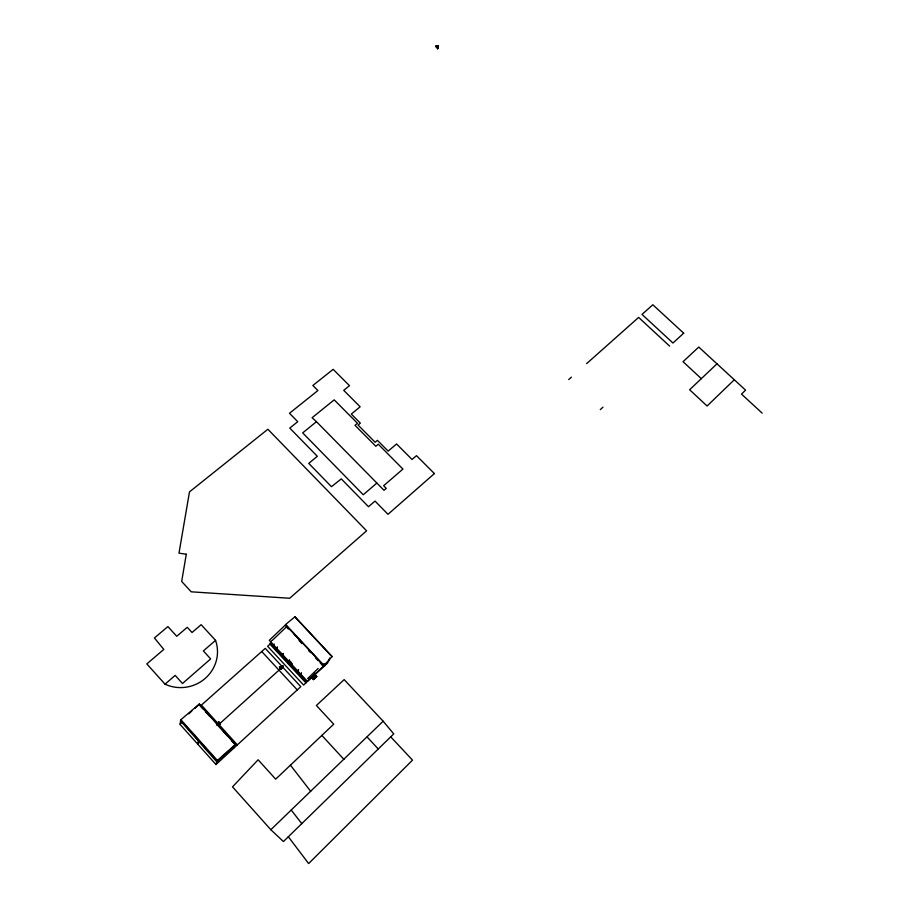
<?xml version="1.0" encoding="UTF-8"?>
<svg xmlns="http://www.w3.org/2000/svg" width="909" height="909" viewBox="0 0 909 909"><rect width="100%" height="100%" fill="white"/><g stroke="black" fill="none" stroke-linecap="round" stroke-linejoin="round"><path stroke-width="1.36" d="M437.502 48.222L437.513 48.802L438.036 48.438L435.843 46.325M282.574 665.933L282.131 667.649L282.665 666.229M436.104 47.041L437.309 46.314M281.449 667.263L282.142 667.967M219.364 723.2L220.069 722.519M218.376 723.769L218.183 724.325L219.467 722.45L217.035 725.189M280.62 668.047L280.12 668.706L279.711 668.183M219.364 722.632L220.114 722.575M279.688 668.331L280.449 668.433M280.711 667.751L282.881 666.002L282.154 667.501M180.425 721.178L180.857 719.701L199.389 704.032L235.567 744.607L216.808 761.81L180.618 721.007M180.596 721.371L180.062 724.405L215.967 764.526L300.788 686.67L265.269 648.356L201.412 705.1L237.34 744.903M220.08 722.871L219.523 722.928M198.639 741.335L197.889 744.323M194.844 708.384L199.389 704.032M438.433 45.882L436.82 46.12L438.445 45.882L437.502 48.143M219.478 723.041L219.376 722.871M197.617 743.914L198.628 741.142M220.353 724.212L218.433 721.621L220.489 723.825M435.82 46.37C435.661 44.155 438.706 46.984 437.377 47.802M438.274 45.734L437.536 48.041M216.808 761.81L217.376 760.458L235.692 744.255M314.525 674.114L303.629 685.091L267.61 646.276L269.973 644.186L270.802 641.788M306.276 681.102L306.026 681.773L270.496 643.527L271.371 641.015M279.802 668.058C281.529 668.308 278.109 668.592 282.199 666.592M273.552 646.344L274.154 644.004M277.472 647.106L276.268 649.73L277.177 647.253M279.813 652.628L279.233 652.935L279.597 652.389L282.813 655.855L282.233 656.162L283.176 653.707M282.415 655.889L283.358 653.435M279.404 666.99L281.472 669.104L279.461 666.945M280.472 667.547L282.676 665.774L282.176 667.058L282.665 665.774M281.926 667.274L282.438 666.002M288.812 662.309L288.233 662.616L289.221 660.207M288.528 662.468L289.505 660.048M291.823 665.547L291.244 665.854L292.243 663.456M298.595 669.831L297.266 672.342L298.311 669.99M308.753 650.799L310.696 652.662M300.572 675.444L301.345 673.251M301.527 672.978L300.288 675.592M307.003 680.75L305.969 682.943L269.973 644.186M313.423 679.602L316.718 676.512L313.423 679.602L311.662 677.705M315.843 675.569L315.003 674.546L316.684 676.603M321.934 664.888L320.116 662.729M294.914 616.836L332.035 656.593L294.914 616.836L285.653 624.472L324.013 665.468L332.137 656.457M303.674 678.296L303.311 678.853L303.89 678.534M294.607 668.547L294.255 669.104L294.834 668.785M281.472 666.911L280.279 668.07M217.24 725.325L219.512 723.041M270.837 829.724L383.166 721.223L344.159 679.614L316.389 705.486L333.717 724.189L275.666 779.161L258.133 759.776L232.511 786.853L270.837 829.724L283.426 841.552L393.733 733.893L383.166 721.223M307.617 678.614L318.161 668.445M734.302 379.769L707.1 406.005L689.636 389.745L716.974 363.816M285.517 624.847L269.291 640.322L307.492 681.432L323.843 665.808L285.54 624.892M272.177 640.504L286.585 626.767M218.137 724.041L219.308 723.019M315.889 675.489L312.582 678.569L311.742 677.546M600.292 409.652L602.974 407.187M322.377 665.365L324.229 663.661M309.083 679.205L311.139 677.319M324.524 665.036L326.581 663.138M281.551 668.649L279.608 666.57M282.142 667.979L282.676 667.354M217.706 725.496L282.529 666.967M180.096 724.053L182.107 722.257M568.716 379.564L571.42 377.155M586.623 363.634L638.629 317.411L669.603 346.09M286.051 626.54L286.528 626.131L288.46 628.199M188.754 713.792L191.799 711.088M165.04 684.182L175.176 675.387L182.493 683.5L210.649 658.911L203.366 650.935L215.547 640.368L201.15 624.688L192.026 632.505L187.265 627.301L176.732 636.277L167.892 626.585L154.416 637.982L163.813 649.424L146.815 663.922L165.04 684.182A36.394 35.178 -14.9 0 0 205.127 678.466A36.394 35.178 -14.9 0 0 215.547 640.368M376.871 483.054L363.259 494.757L302.686 432.877L316.457 421.685L384.007 490.315L386.257 488.372L383.643 485.724L402.937 469.067L378.28 444.228L375.826 446.296L355.01 425.31L357.464 423.276L334.194 399.846L312.105 417.72L316.457 421.685M437.468 47.791L437.513 48.791M270.496 643.527L271.189 643.333M436.797 46.291L438.161 46.257M762.185 413.163L741.517 394.108L745.573 390.143L698.76 347.056L683.034 361.702L701.328 378.655M329.365 658.071L329.808 658.536L327.479 663.195L314.537 674.978L314.855 672.921M390.711 736.847L412.516 760.129L308.64 863.55L288.335 836.757M294.266 634.402L302.004 642.663M286.494 627.005L288.426 629.073M299.072 640.459L301.97 643.561M315.412 657.696L318.23 660.718M314.094 674.512L315.412 675.921M311.776 676.648L313.094 678.057M367.134 737.029L378.269 748.993M289.971 661.025L291.482 662.65M288.596 662.07L296.698 670.797M301.799 676.285L306.378 681.216L305.992 682.045L303.151 678.978M270.837 643.424L306.151 681.432M280.37 654.446L286.062 660.582M287.96 662.627L292.709 667.729M295.55 670.797L297.448 672.842M261.724 651.503L297.254 689.908M321.854 735.415L343.92 759.356M199.298 704.43L220.694 728.12M223.478 731.211L227.193 735.336M229.057 737.392L235.567 744.607M199.105 704.611L203.059 708.986M205.9 712.133L209.684 716.337M217.262 724.734L227.682 736.279M231.465 740.471L235.363 744.789M233.329 746.471L234.374 747.63M180.857 719.701L217.376 760.458M180.584 720.258L217.069 760.992M291.21 810.044L301.788 823.622M290.437 765.162L310.696 791.307M186.277 554.229L181.686 581.476L191.22 591.816L289.687 598.258L366.6 530.822L267.871 429.253L189.492 491.871L178.982 553.161L186.277 554.229M216.194 764.458L216.865 761.481L216.194 764.458M683.693 333.183L672.955 343.023L642.004 314.412L652.832 304.776L683.693 333.183M434.4 473.578L387.995 514.312L375.019 501.075L368.509 506.722L341.295 478.884L331.455 486.679L308.753 463.374L317.332 456.295L289.778 428.094L297.732 421.685L289.482 413.265L317.9 390.552L312.866 385.473L333.16 369.327L349.499 385.677L343.738 390.336L360.146 406.789L351.306 414.061L360.35 423.162L358.066 425.048L375.133 442.251L377.417 440.331L388.143 451.125L396.574 443.967L412.05 459.488L416.492 455.659L434.4 473.578"/></g></svg>
